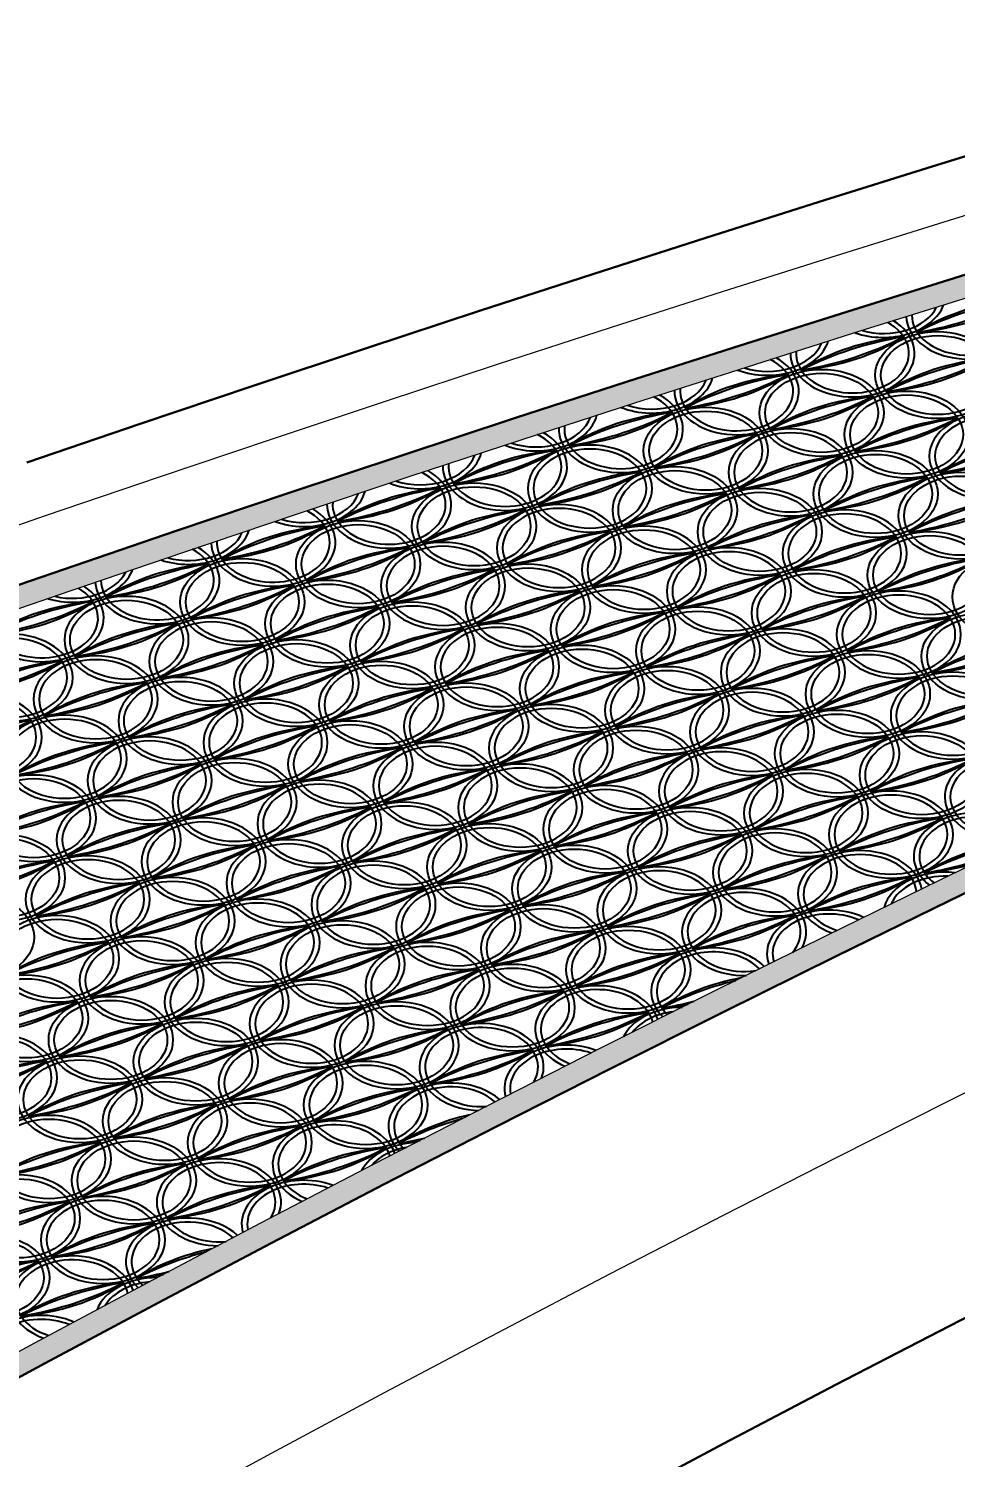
# Model space of a CAD drawing. Extents: x -2611510 to 954358, y -247163 to 181535.
# Drawn here: x 186135 to 194338, y 48191 to 60835 of the extents above; entities that cross this region are included whole.
import ezdxf

# ---------------------------------------------------------------- set-up
doc = ezdxf.new("R2010")
doc.units = 0
doc.linetypes.add('CENTER', pattern=[2, 1.25, -0.25, 0.25, -0.25])
doc.layers.get('Defpoints').update_dxf_attribs({"color": 8})
for name, color, linetype, lineweight in [('标注', 3, 'Continuous', 18), ('桥 中心线', 5, 'CENTER', 15), ('桥 构造粗实', 1, 'Continuous', 30)]:
    doc.layers.add(name, color=color, linetype=linetype, lineweight=lineweight)
doc.styles.add('仿宋字', font='仿宋_GB2312.TTF', dxfattribs={"width": 0.7})
doc.dimstyles.new('750', dxfattribs={"dimscale": 0, "dimtxt": 2.5, "dimasz": 1, "dimexe": 1, "dimexo": 1, "dimgap": 0, "dimtad": 0, "dimdec": 0, "dimlfac": 0.1, "dimrnd": 0.1, "dimzin": 12, "dimdsep": 46, "dimtxsty": '仿宋字', "dimblk": 'OBLIQUE', "dimcen": -1, "dimclrd": 256, "dimclre": 256, "dimclrt": 256, "dimadec": 4, "dimazin": 0, "dimtp": 2, "dimtm": 3, "dimtfac": 0.5, "dimtdec": 0, "dimtmove": 2, "dimatfit": 3, "dimldrblk": 'OBLIQUE', "dimfxl": 3, "dimfxlon": 1, "dimtvp": 0.7, "dimtolj": 1, "dimtzin": 12, "dimarcsym": 0})

# ---------------------------------------------------------------- blocks, each defined once
blk = doc.blocks.new('_Oblique')
at = {"color": 0, "linetype": 'ByBlock', "lineweight": -2}
blk.add_line((-0.5, -0.5), (0.5, 0.5), dxfattribs=at)
blk = doc.blocks.new('*D186')
at = {"layer": 'Defpoints', "color": 0, "transparency": 16777216}
for p in [(353282, 73637), (353282, 39578), (191282, 39159)]:
    blk.add_point(p, dxfattribs=at)
at = {"layer": '标注', "lineweight": -2, "transparency": 16777216}
for p, q in [((191282, 71637), (191282, 74637)), ((353282, 71637), (353282, 74637)), ((191282, 73637), (353282, 73637))]:
    blk.add_line(p, q, dxfattribs=at)
at = {"layer": '标注', "lineweight": -2, "transparency": 16777216, "xscale": 1000.0000020837, "yscale": 1000.0000020837, "zscale": 1000.0000020837, "rotation": 180}
blk.add_blockref('_Oblique', (191282, 73637), dxfattribs=at)
at = {"layer": '标注', "lineweight": -2, "transparency": 16777216, "xscale": 1000.0000020837, "yscale": 1000.0000020837, "zscale": 1000.0000020837}
blk.add_blockref('_Oblique', (353282, 73637), dxfattribs=at)
at = {"layer": '标注', "transparency": 16777216, "insert": (272282, 75302), "char_height": 2500, "attachment_point": 5, "style": '仿宋字'}
blk.add_mtext('\\A1;18×900', dxfattribs=at)
blk = doc.blocks.new('332323')
at = {"color": 8}
for centre, major_axis, start_param, end_param in [((23820, 18439), (-550, 0), 6.309402, 10.235715), ((23820, 18439), (-500, 0), 6.267436, 10.277831), ((24505, 17411), (1697, 0), 1.707987, 2.30627), ((24857, 16882), (2505, 0), 1.806196, 2.208061), ((23135, 19468), (1697, 0), -1.433605, -0.835323), ((22782, 19997), (2505, 0), -1.335396, -0.933532), ((23068, 18631), (550, 0), 4.241313, 6.02461), ((23068, 18631), (500, 0), 4.324421, 5.94101), ((22794, 18105), (-550, 0), 6.279848, 10.275148), ((22794, 18105), (-500, 0), 6.233677, 10.321525), ((22043, 18296), (-550, 0), 7.354528, 9.204528), ((23480, 17076), (-1697, 0), -1.433605, -0.835323), ((23832, 16547), (2505, 0), 1.806196, 2.208061), ((22109, 19133), (1697, 0), -1.433605, -0.835323), ((21757, 19662), (-2505, 0), 1.806196, 2.208061), ((22043, 18296), (-500, 0), 7.431515, 9.1269), ((21769, 17770), (-550, 0), 6.260937, 10.303878), ((21769, 17770), (-500, 0), 6.211775, 10.353298), ((24231, 16885), (1697, 0), 1.707987, 2.30627), ((24584, 16356), (-2505, 0), -1.335396, -0.933532), ((22861, 18942), (-1697, 0), 1.707987, 2.30627), ((22509, 19471), (-2505, 0), 1.806196, 2.208061), ((21017, 17962), (550, 0), 4.19757, 6.088124), ((21017, 17962), (500, 0), 4.271195, 6.013949), ((22454, 16742), (1697, 0), 1.707987, 2.30627), ((22807, 16213), (-2505, 0), -1.335396, -0.933532), ((21084, 18799), (-1697, 0), 1.707987, 2.30627), ((20732, 19327), (2505, 0), -1.335396, -0.933532), ((20744, 17435), (-550, 0), 6.25294, 10.321626), ((20744, 17435), (-500, 0), 6.202137, 10.372735), ((23206, 16550), (1697, 0), 1.707987, 2.30627), ((23558, 16021), (-2505, 0), -1.335396, -0.933532), ((21836, 18607), (1697, 0), -1.433605, -0.835323), ((21483, 19136), (-2505, 0), 1.806196, 2.208061), ((21429, 16407), (1697, 0), 1.707987, 2.30627), ((21781, 15878), (-2505, 0), -1.335396, -0.933532), ((20059, 18464), (1697, 0), -1.433605, -0.835323), ((19706, 18993), (-2505, 0), 1.806196, 2.208061), ((24024, 17195), (-550, 0), 3.141593, 9.424778), ((19992, 17627), (-550, 0), 7.336152, 9.242443), ((19992, 17627), (500, 0), 4.266929, 6.027995), ((23958, 16358), (-1697, 0), -1.433605, -0.835323), ((24310, 15830), (2505, 0), 1.806196, 2.208061), ((22587, 18416), (-1697, 0), 1.707987, 2.30627), ((22235, 18944), (-2505, 0), 1.806196, 2.208061), ((24024, 17195), (-500, 0), 3.141593, 9.424778), ((19718, 17101), (-550, 0), 6.255986, 10.328253), ((19718, 17101), (-500, 0), 6.204971, 10.379615), ((22181, 16215), (1697, 0), 1.707987, 2.30627), ((22533, 15686), (-2505, 0), -1.335396, -0.933532), ((20810, 18272), (-1697, 0), 1.707987, 2.30627), ((20458, 18801), (2505, 0), -1.335396, -0.933532), ((22247, 17052), (-550, 0), 3.141593, 9.424778), ((22247, 17052), (-500, 0), 3.141593, 9.424778), ((24710, 16167), (1697, 0), 1.707987, 2.30627), ((25062, 15638), (2505, 0), 1.806196, 2.208061), ((23339, 18224), (-1697, 0), 1.707987, 2.30627), ((22987, 18753), (-2505, 0), 1.806196, 2.208061), ((18967, 17292), (550, 0), 4.203619, 6.101412), ((18967, 17292), (500, 0), 4.276706, 6.027883), ((20404, 16072), (1697, 0), 1.707987, 2.30627), ((20756, 15543), (2505, 0), 1.806196, 2.208061), ((19033, 18129), (-1697, 0), 1.707987, 2.30627), ((18681, 18658), (2505, 0), -1.335396, -0.933532), ((20470, 16909), (-550, 0), 3.141593, 9.424778), ((20470, 16909), (-500, 0), 3.141593, 9.424778), ((22932, 16024), (1697, 0), 1.707987, 2.30627), ((23285, 15495), (-2505, 0), -1.335396, -0.933532), ((21562, 18081), (-1697, 0), 1.707987, 2.30627), ((21210, 18610), (2505, 0), -1.335396, -0.933532), ((18693, 16766), (-550, 0), 6.270031, 10.3238), ((18693, 16766), (-500, 0), 6.220234, 10.373973), ((21155, 15881), (1697, 0), 1.707987, 2.30627), ((21508, 15352), (-2505, 0), -1.335396, -0.933532), ((19785, 17938), (-1697, 0), 1.707987, 2.30627), ((19433, 18467), (2505, 0), -1.335396, -0.933532), ((23684, 15832), (1697, 0), 1.707987, 2.30627), ((24036, 15303), (-2505, 0), -1.335396, -0.933532), ((22314, 17889), (1697, 0), -1.433605, -0.835323), ((21962, 18418), (-2505, 0), 1.806196, 2.208061), ((17941, 16958), (550, 0), 4.224784, 6.089779), ((17941, 16958), (500, 0), 4.300616, 6.013533), ((19378, 15737), (1697, 0), 1.707987, 2.30627), ((19730, 15209), (-2505, 0), -1.335396, -0.933532), ((18008, 17795), (1697, 0), -1.433605, -0.835323), ((17656, 18323), (-2505, 0), 1.806196, 2.208061), ((21907, 15689), (-1697, 0), -1.433605, -0.835323), ((22259, 15160), (-2505, 0), -1.335396, -0.933532), ((20537, 17746), (1697, 0), -1.433605, -0.835323), ((20184, 18275), (-2505, 0), 1.806196, 2.208061), ((24436, 15641), (-1697, 0), -1.433605, -0.835323), ((24788, 15112), (-2505, 0), -1.335396, -0.933532), ((23066, 17698), (1697, 0), -1.433605, -0.835323), ((22713, 18227), (-2505, 0), 1.806196, 2.208061), ((17668, 16431), (550, 0), 3.153258, 7.166893), ((17668, 16431), (500, 0), 3.106036, 7.214511), ((20130, 15546), (-1697, 0), -1.433605, -0.835323), ((20482, 15017), (-2505, 0), -1.335396, -0.933532), ((18760, 17603), (-1697, 0), 1.707987, 2.30627), ((18407, 18132), (-2505, 0), 1.806196, 2.208061), ((20197, 16383), (-550, 0), 3.141593, 9.424778), ((20197, 16383), (-500, 0), 3.141593, 9.424778), ((22725, 16335), (-550, 0), 3.141593, 9.424778), ((18353, 15403), (1697, 0), 1.707987, 2.30627), ((18705, 14874), (-2505, 0), -1.335396, -0.933532), ((16982, 17460), (-1697, 0), 1.707987, 2.30627), ((16630, 17989), (-2505, 0), 1.806196, 2.208061), ((20948, 16191), (-550, 0), 3.141593, 9.424778), ((22659, 15498), (1697, 0), 1.707987, 2.30627), ((23011, 14969), (2505, 0), 1.806196, 2.208061), ((21288, 17555), (1697, 0), -1.433605, -0.835323), ((20936, 18083), (2505, 0), -1.335396, -0.933532), ((22725, 16335), (-500, 0), 3.141593, 9.424778), ((16916, 16623), (-550, 0), 7.40002, 9.207174), ((16916, 16623), (-500, 0), 7.480883, 9.125908), ((20882, 15354), (1697, 0), 1.707987, 2.30627), ((21234, 14826), (2505, 0), 1.806196, 2.208061), ((19511, 17411), (-1697, 0), 1.707987, 2.30627), ((19159, 17940), (2505, 0), -1.335396, -0.933532), ((20948, 16191), (-500, 0), 3.141593, 9.424778), ((23411, 15306), (1697, 0), 1.707987, 2.30627), ((23763, 14777), (-2505, 0), -1.335396, -0.933532), ((22040, 17363), (-1697, 0), 1.707987, 2.30627), ((21688, 17892), (2505, 0), -1.335396, -0.933532), ((16642, 16097), (-550, 0), 6.330079, 10.282679), ((16642, 16097), (-500, 0), 6.286653, 10.326509), ((19105, 15211), (1697, 0), 1.707987, 2.30627), ((19457, 14682), (-2505, 0), -1.335396, -0.933532), ((17734, 17268), (-1697, 0), 1.707987, 2.30627), ((17382, 17797), (2505, 0), -1.335396, -0.933532), ((19171, 16048), (-550, 0), 3.141593, 9.424778), ((19171, 16048), (-500, 0), 3.141593, 9.424778), ((21633, 15163), (1697, 0), 1.707987, 2.30627), ((21986, 14634), (-2505, 0), -1.335396, -0.933532), ((20263, 17220), (-1697, 0), 1.707987, 2.30627), ((19911, 17749), (2505, 0), -1.335396, -0.933532), ((21700, 16000), (-550, 0), 3.141593, 9.424778), ((21700, 16000), (-500, 0), 3.141593, 9.424778), ((15891, 16288), (-550, 0), 7.44695, 9.1696), ((17327, 15068), (1697, 0), 1.707987, 2.30627), ((17680, 14539), (-2505, 0), -1.335396, -0.933532), ((15957, 17125), (-1697, 0), 1.707987, 2.30627), ((15605, 17654), (2505, 0), -1.335396, -0.933532), ((19856, 15020), (1697, 0), 1.707987, 2.30627), ((20209, 14491), (-2505, 0), -1.335396, -0.933532), ((18486, 17077), (-1697, 0), 1.707987, 2.30627), ((18134, 17606), (2505, 0), -1.335396, -0.933532), ((24162, 15114), (1697, 0), 1.707987, 2.30627), ((24515, 14586), (-2505, 0), -1.335396, -0.933532), ((22792, 17172), (-1697, 0), 1.707987, 2.30627), ((22440, 17700), (-2505, 0), 1.806196, 2.208061), ((15891, 16288), (500, 0), 4.394112, 5.938842), ((22385, 14971), (-1697, 0), -1.433605, -0.835323), ((22737, 14442), (-2505, 0), -1.335396, -0.933532), ((21015, 17028), (1697, 0), -1.433605, -0.835323), ((20663, 17557), (-2505, 0), 1.806196, 2.208061), ((15617, 15762), (-550, 0), 6.375257, 10.24684), ((15617, 15762), (-500, 0), 6.336685, 10.285817), ((16369, 15570), (-550, 0), 3.141593, 9.424778), ((18079, 14876), (-1697, 0), -1.433605, -0.835323), ((18431, 14348), (-2505, 0), -1.335396, -0.933532), ((16709, 16934), (-1697, 0), 1.707987, 2.30627), ((16357, 17462), (-2505, 0), 1.806196, 2.208061), ((20608, 14828), (-1697, 0), -1.433605, -0.835323), ((20960, 14299), (-2505, 0), -1.335396, -0.933532), ((19238, 16885), (-1697, 0), 1.707987, 2.30627), ((18885, 17414), (-2505, 0), 1.806196, 2.208061), ((23137, 14780), (-1697, 0), -1.433605, -0.835323), ((23489, 14251), (-2505, 0), -1.335396, -0.933532), ((21767, 16837), (-1697, 0), 1.707987, 2.30627), ((21414, 17366), (2505, 0), -1.335396, -0.933532), ((23204, 15617), (-550, 0), 3.141593, 9.424778), ((23204, 15617), (-500, 0), 3.141593, 9.424778), ((16302, 14733), (1697, 0), 1.707987, 2.30627), ((16654, 14205), (-2505, 0), -1.335396, -0.933532), ((14932, 16790), (-1697, 0), 1.707987, 2.30627), ((14579, 17319), (-2505, 0), 1.806196, 2.208061), ((18831, 14685), (-1697, 0), -1.433605, -0.835323), ((19183, 14156), (2505, 0), 1.806196, 2.208061), ((17461, 16742), (-1697, 0), 1.707987, 2.30627), ((17108, 17271), (-2505, 0), 1.806196, 2.208061), ((21360, 14637), (1697, 0), 1.707987, 2.30627), ((21712, 14108), (2505, 0), 1.806196, 2.208061), ((19989, 16694), (-1697, 0), 1.707987, 2.30627), ((19637, 17223), (-2505, 0), 1.806196, 2.208061), ((21426, 15474), (-550, 0), 3.141593, 9.424778), ((17054, 14542), (1697, 0), 1.707987, 2.30627), ((17406, 14013), (-2505, 0), -1.335396, -0.933532), ((15683, 16599), (-1697, 0), 1.707987, 2.30627), ((15331, 17128), (-2505, 0), 1.806196, 2.208061), ((17120, 15379), (-550, 0), 3.141593, 9.424778), ((17120, 15379), (-500, 0), 3.141593, 9.424778), ((19649, 15330), (-550, 0), 3.141593, 9.424778), ((19649, 15330), (-500, 0), 3.141593, 9.424778), ((23889, 14588), (1697, 0), 1.707987, 2.30627), ((24241, 14059), (-2505, 0), -1.335396, -0.933532), ((22518, 16645), (-1697, 0), 1.707987, 2.30627), ((22166, 17174), (2505, 0), -1.335396, -0.933532), ((15343, 15236), (-550, 0), 3.141593, 9.424778), ((15343, 15236), (-500, 0), 3.141593, 9.424778), ((19583, 14493), (1697, 0), 1.707987, 2.30627), ((19935, 13965), (-2505, 0), -1.335396, -0.933532), ((18212, 16551), (-1697, 0), 1.707987, 2.30627), ((17860, 17079), (2505, 0), -1.335396, -0.933532), ((22112, 14445), (1697, 0), 1.707987, 2.30627), ((22464, 13916), (-2505, 0), -1.335396, -0.933532), ((20741, 16502), (-1697, 0), 1.707987, 2.30627), ((20389, 17031), (2505, 0), -1.335396, -0.933532), ((22178, 15282), (-550, 0), 3.141593, 9.424778), ((22178, 15282), (-500, 0), 3.141593, 9.424778), ((24640, 14397), (1697, 0), 1.707987, 2.30627), ((24993, 13868), (-2505, 0), -1.335396, -0.933532), ((23270, 16454), (1697, 0), -1.433605, -0.835323), ((22918, 16983), (-2505, 0), 1.806196, 2.208061), ((16095, 15044), (-550, 0), 3.141593, 9.424778), ((17806, 14350), (1697, 0), 1.707987, 2.30627), ((18158, 13821), (-2505, 0), -1.335396, -0.933532), ((16435, 16407), (-1697, 0), 1.707987, 2.30627), ((16083, 16936), (2505, 0), -1.335396, -0.933532), ((20334, 14302), (1697, 0), 1.707987, 2.30627), ((20687, 13773), (-2505, 0), -1.335396, -0.933532), ((18964, 16359), (-1697, 0), 1.707987, 2.30627), ((18612, 16888), (-2505, 0), 1.806196, 2.208061), ((22863, 14254), (1697, 0), 1.707987, 2.30627), ((23216, 13725), (-2505, 0), -1.335396, -0.933532), ((21493, 16311), (1697, 0), -1.433605, -0.835323), ((21141, 16839), (-2505, 0), 1.806196, 2.208061), ((16028, 14207), (1697, 0), 1.707987, 2.30627), ((16381, 13678), (-2505, 0), -1.335396, -0.933532), ((14658, 16264), (1697, 0), -1.433605, -0.835323), ((14306, 16793), (2505, 0), -1.335396, -0.933532), ((16095, 15044), (-500, 0), 3.141593, 9.424778), ((18557, 14159), (1697, 0), 1.707987, 2.30627), ((18910, 13630), (-2505, 0), -1.335396, -0.933532), ((17187, 16216), (-1697, 0), 1.707987, 2.30627), ((16835, 16745), (2505, 0), -1.335396, -0.933532), ((21153, 14947), (-550, 0), 3.141593, 9.424778), ((16780, 14016), (-1697, 0), -1.433605, -0.835323), ((17132, 13487), (-2505, 0), -1.335396, -0.933532), ((15410, 16073), (1697, 0), -1.433605, -0.835323), ((15058, 16602), (2505, 0), -1.335396, -0.933532), ((16847, 14853), (-550, 0), 3.141593, 9.424778), ((21086, 14110), (-1697, 0), -1.433605, -0.835323), ((21438, 13582), (-2505, 0), -1.335396, -0.933532), ((19716, 16168), (1697, 0), -1.433605, -0.835323), ((19364, 16696), (-2505, 0), 1.806196, 2.208061), ((21153, 14947), (-500, 0), 3.141593, 9.424778), ((23615, 14062), (1697, 0), 1.707987, 2.30627), ((23967, 13533), (2505, 0), 1.806196, 2.208061), ((22245, 16119), (-1697, 0), 1.707987, 2.30627), ((21892, 16648), (2505, 0), -1.335396, -0.933532), ((23682, 14899), (-550, 0), 3.141593, 9.424778), ((23682, 14899), (-500, 0), 3.141593, 9.424778), ((15070, 14709), (-550, 0), 3.141593, 9.424778), ((15070, 14709), (-500, 0), 3.141593, 9.424778), ((19309, 13967), (-1697, 0), -1.433605, -0.835323), ((19661, 13438), (2505, 0), 1.806196, 2.208061), ((17939, 16024), (-1697, 0), 1.707987, 2.30627), ((17586, 16553), (-2505, 0), 1.806196, 2.208061), ((21838, 13919), (1697, 0), 1.707987, 2.30627), ((22190, 13390), (2505, 0), 1.806196, 2.208061), ((20468, 15976), (-1697, 0), 1.707987, 2.30627), ((20115, 16505), (2505, 0), -1.335396, -0.933532), ((21905, 14756), (-550, 0), 3.141593, 9.424778), ((21905, 14756), (-500, 0), 3.141593, 9.424778), ((24367, 13870), (1697, 0), 1.707987, 2.30627), ((24719, 13342), (-2505, 0), -1.335396, -0.933532), ((22996, 15928), (-1697, 0), 1.707987, 2.30627), ((22644, 16456), (2505, 0), -1.335396, -0.933532), ((17532, 13824), (1697, 0), 1.707987, 2.30627), ((17884, 13295), (-2505, 0), -1.335396, -0.933532), ((16162, 15881), (-1697, 0), 1.707987, 2.30627), ((15809, 16410), (-2505, 0), 1.806196, 2.208061), ((17599, 14661), (-550, 0), 3.141593, 9.424778), ((17599, 14661), (-500, 0), 3.141593, 9.424778), ((20061, 13776), (-1697, 0), -1.433605, -0.835323), ((20413, 13247), (2505, 0), 1.806196, 2.208061), ((18690, 15833), (-1697, 0), 1.707987, 2.30627), ((18338, 16362), (2505, 0), -1.335396, -0.933532), ((20127, 14613), (-550, 0), 3.141593, 9.424778), ((20127, 14613), (-500, 0), 3.141593, 9.424778), ((15755, 13681), (1697, 0), 1.707987, 2.30627), ((16107, 13152), (2505, 0), 1.806196, 2.208061), ((14384, 15738), (-1697, 0), 1.707987, 2.30627), ((14032, 16267), (-2505, 0), 1.806196, 2.208061), ((15821, 14518), (-550, 0), 3.141593, 9.424778), ((15821, 14518), (-500, 0), 3.141593, 9.424778), ((18284, 13633), (1697, 0), 1.707987, 2.30627), ((18636, 13104), (-2505, 0), -1.335396, -0.933532), ((16913, 15690), (-1697, 0), 1.707987, 2.30627), ((16561, 16218), (2505, 0), -1.335396, -0.933532), ((22590, 13727), (1697, 0), 1.707987, 2.30627), ((22942, 13198), (-2505, 0), -1.335396, -0.933532), ((21219, 15784), (-1697, 0), 1.707987, 2.30627), ((20867, 16313), (2505, 0), -1.335396, -0.933532), ((16573, 14326), (-550, 0), 3.141593, 9.424778), ((16573, 14326), (-500, 0), 3.141593, 9.424778), ((20813, 13584), (1697, 0), 1.707987, 2.30627), ((21165, 13055), (-2505, 0), -1.335396, -0.933532), ((19442, 15641), (1697, 0), -1.433605, -0.835323), ((19090, 16170), (-2505, 0), 1.806196, 2.208061), ((23341, 13536), (-1697, 0), -1.433605, -0.835323), ((23694, 13007), (-2505, 0), -1.335396, -0.933532), ((21971, 15593), (1697, 0), -1.433605, -0.835323), ((21619, 16122), (-2505, 0), 1.806196, 2.208061), ((16507, 13489), (1697, 0), 1.707987, 2.30627), ((16859, 12961), (-2505, 0), -1.335396, -0.933532), ((15136, 15546), (1697, 0), -1.433605, -0.835323), ((14784, 16075), (2505, 0), -1.335396, -0.933532), ((19035, 13441), (-1697, 0), -1.433605, -0.835323), ((19388, 12912), (-2505, 0), -1.335396, -0.933532), ((17665, 15498), (-1697, 0), 1.707987, 2.30627), ((17313, 16027), (2505, 0), -1.335396, -0.933532), ((19102, 14278), (-550, 0), 3.141593, 9.424778), ((19102, 14278), (-500, 0), 3.141593, 9.424778), ((21564, 13393), (-1697, 0), -1.433605, -0.835323), ((21917, 12864), (-2505, 0), -1.335396, -0.933532), ((20194, 15450), (-1697, 0), 1.707987, 2.30627), ((19842, 15979), (-2505, 0), 1.806196, 2.208061), ((21631, 14230), (-550, 0), 3.141593, 9.424778), ((21631, 14230), (-500, 0), 3.141593, 9.424778), ((24160, 14181), (-550, 0), 8.72442, 14.47355), ((17258, 13298), (1697, 0), 1.707987, 2.30627), ((17611, 12769), (-2505, 0), -1.335396, -0.933532), ((15888, 15355), (-1697, 0), 1.707987, 2.30627), ((15536, 15884), (-2505, 0), 1.806196, 2.208061), ((17325, 14135), (-550, 0), 3.141593, 9.424778), ((19787, 13249), (1697, 0), 1.707987, 2.30627), ((20139, 12721), (-2505, 0), -1.335396, -0.933532), ((18417, 15307), (-1697, 0), 1.707987, 2.30627), ((18065, 15835), (-2505, 0), 1.806196, 2.208061), ((19854, 14086), (-550, 0), 3.141593, 9.424778), ((19854, 14086), (-500, 0), 3.141593, 9.424778), ((22383, 14038), (-550, 0), 3.141593, 9.424778), ((24093, 13344), (1697, 0), 1.707987, 2.30627), ((24445, 12815), (2505, 0), 1.806196, 2.208061), ((22723, 15401), (1697, 0), -1.433605, -0.835323), ((22371, 15930), (2505, 0), -1.335396, -0.933532), ((24160, 14181), (-500, 0), 3.141593, 9.424778), ((18077, 13943), (-550, 0), 3.141593, 9.424778), ((18077, 13943), (-500, 0), 3.141593, 9.424778), ((22316, 13201), (1697, 0), 1.707987, 2.30627), ((22668, 12672), (2505, 0), 1.806196, 2.208061), ((20946, 15258), (-1697, 0), 1.707987, 2.30627), ((20593, 15787), (2505, 0), -1.335396, -0.933532), ((22383, 14038), (-500, 0), 3.141593, 9.424778), ((16300, 13800), (-550, 0), 3.141593, 9.424778), ((18010, 13106), (1697, 0), 1.707987, 2.30627), ((18362, 12577), (-2505, 0), -1.335396, -0.933532), ((16640, 15163), (-1697, 0), 1.707987, 2.30627), ((16287, 15692), (2505, 0), -1.335396, -0.933532), ((20539, 13058), (1697, 0), 1.707987, 2.30627), ((20891, 12529), (-2505, 0), -1.335396, -0.933532), ((19169, 15115), (-1697, 0), 1.707987, 2.30627), ((18816, 15644), (2505, 0), -1.335396, -0.933532), ((20606, 13895), (-550, 0), 3.141593, 9.424778), ((20606, 13895), (-500, 0), 3.141593, 9.424778), ((23068, 13010), (1697, 0), 1.707987, 2.30627), ((23420, 12481), (-2505, 0), -1.335396, -0.933532), ((21697, 15067), (-1697, 0), 1.707987, 2.30627), ((21345, 15595), (2505, 0), -1.335396, -0.933532), ((23134, 13847), (-550, 0), 3.141593, 9.424778), ((23134, 13847), (-500, 0), 3.141593, 9.424778), ((16233, 12963), (1697, 0), 1.707987, 2.30627), ((16585, 12434), (-2505, 0), -1.335396, -0.933532), ((14863, 15020), (-1697, 0), 1.707987, 2.30627), ((14510, 15549), (-2505, 0), 1.806196, 2.208061), ((16300, 13800), (-500, 0), 3.141593, 9.424778), ((18762, 12915), (1697, 0), 1.707987, 2.30627), ((19114, 12386), (-2505, 0), -1.335396, -0.933532), ((17391, 14972), (-1697, 0), 1.707987, 2.30627), ((17039, 15501), (2505, 0), -1.335396, -0.933532), ((21291, 12866), (1697, 0), 1.707987, 2.30627), ((21643, 12338), (-2505, 0), -1.335396, -0.933532), ((19920, 14924), (-1697, 0), 1.707987, 2.30627), ((19568, 15452), (2505, 0), -1.335396, -0.933532), ((23886, 13655), (550, 0), 0.481736, 3.868774), ((16985, 12772), (-1697, 0), -1.433605, -0.835323), ((17337, 12243), (-2505, 0), -1.335396, -0.933532), ((15614, 14829), (1697, 0), -1.433605, -0.835323), ((15262, 15358), (2505, 0), -1.335396, -0.933532), ((17051, 13609), (-550, 0), 3.141593, 9.424778), ((17051, 13609), (-500, 0), 3.141593, 9.424778), ((23820, 12818), (-1697, 0), -1.433605, -0.835323), ((24172, 12289), (-2505, 0), -1.335396, -0.933532), ((22449, 14875), (1697, 0), -1.433605, -0.835323), ((22097, 15404), (-2505, 0), 1.806196, 2.208061), ((23886, 13655), (500, 0), 0.469452, 3.880559), ((17803, 13417), (-550, 0), 3.141593, 9.424778), ((19514, 12723), (-1697, 0), -1.433605, -0.835323), ((19866, 12194), (-2505, 0), -1.335396, -0.933532), ((18143, 14780), (1697, 0), -1.433605, -0.835323), ((17791, 15309), (-2505, 0), 1.806196, 2.208061), ((22042, 12675), (-1697, 0), -1.433605, -0.835323), ((22395, 12146), (-2505, 0), -1.335396, -0.933532), ((20672, 14732), (-1697, 0), 1.707987, 2.30627), ((20320, 15261), (-2505, 0), 1.806196, 2.208061), ((22109, 13512), (-550, 0), 3.141593, 9.424778), ((22109, 13512), (-500, 0), 3.141593, 9.424778), ((24571, 12626), (-1697, 0), -1.411681, -0.835323), ((24924, 12098), (-2505, 0), -1.316806, -0.933532), ((16026, 13274), (-550, 0), 3.141593, 9.424778), ((17736, 12580), (-1697, 0), -1.433605, -0.835323), ((18089, 12051), (-2505, 0), -1.335396, -0.933532), ((16366, 14637), (-1697, 0), 1.707987, 2.30627), ((16014, 15166), (-2505, 0), 1.806196, 2.208061), ((20265, 12532), (-1697, 0), -1.433605, -0.835323), ((20618, 12003), (2505, 0), 1.806196, 2.208061), ((18895, 14589), (-1697, 0), 1.707987, 2.30627), ((18543, 15118), (-2505, 0), 1.806196, 2.208061), ((22794, 12483), (1697, 0), 1.707987, 2.30627), ((23147, 11955), (2505, 0), 1.806196, 2.208061), ((21424, 14540), (-1697, 0), 1.707987, 2.30627), ((21072, 15069), (-2505, 0), 1.806196, 2.208061), ((22861, 13320), (-550, 0), 3.259631, 7.385075), ((22861, 13320), (-500, 0), 3.205224, 7.439481), ((22849, 15212), (2505, 0), -1.335396, -1.08609), ((15959, 12437), (-1697, 0), -1.433605, -0.835323), ((16312, 11908), (2505, 0), 1.806196, 2.208061), ((14589, 14494), (1697, 0), -1.433605, -0.835323), ((14237, 15023), (-2505, 0), 1.806196, 2.208061), ((16026, 13274), (-500, 0), 3.141593, 9.424778), ((18488, 12389), (1697, 0), 1.707987, 2.30627), ((18841, 11860), (-2505, 0), -1.335396, -0.933532), ((17118, 14446), (-1697, 0), 1.707987, 2.30627), ((16766, 14974), (-2505, 0), 1.806196, 2.208061), ((18555, 13226), (-550, 0), 3.141593, 9.424778), ((18555, 13226), (-500, 0), 3.141593, 9.424778), ((21084, 13177), (-550, 0), 3.141593, 9.424778), ((23613, 13129), (-550, 0), 4.550378, 6.091625), ((23201, 14684), (-1697, 0), 1.707987, 1.983088), ((16711, 12245), (1697, 0), 1.707987, 2.30627), ((17063, 11717), (-2505, 0), -1.335396, -0.933532), ((15341, 14302), (-1697, 0), 1.707987, 2.30627), ((14988, 14831), (2505, 0), -1.335396, -0.933532), ((16778, 13082), (-550, 0), 3.141593, 9.424778), ((16778, 13082), (-500, 0), 3.141593, 9.424778), ((21017, 12340), (1697, 0), 1.707987, 2.30627), ((21369, 11811), (-2505, 0), -1.335396, -0.933532), ((19647, 14397), (-1697, 0), 1.707987, 2.30627), ((19294, 14926), (2505, 0), -1.335396, -0.933532), ((21084, 13177), (-500, 0), 3.141593, 9.424778), ((23546, 12292), (1697, 0), 1.707987, 2.30627), ((23898, 11763), (-2505, 0), -1.335396, -0.933532), ((22176, 14349), (-1697, 0), 1.707987, 2.30627), ((21823, 14878), (2505, 0), -1.335396, -0.933532), ((23613, 13129), (500, 0), 1.519339, 2.840325), ((19240, 12197), (1697, 0), 1.707987, 2.30627), ((19592, 11668), (-2505, 0), -1.335396, -0.933532), ((17870, 14254), (-1697, 0), 1.707987, 2.30627), ((17517, 14783), (2505, 0), -1.335396, -0.933532), ((21769, 12149), (1697, 0), 1.707987, 2.30627), ((22121, 11620), (-2505, 0), -1.335396, -0.933532), ((20398, 14206), (1697, 0), -1.433605, -0.835323), ((20046, 14735), (-2505, 0), 1.806196, 2.208061), ((21835, 12986), (550, 0), 5.913047, 11.026921), ((21835, 12986), (500, 0), 5.737961, 11.202008), ((17463, 12054), (1697, 0), 1.707987, 2.30627), ((17815, 11525), (-2505, 0), -1.335396, -0.933532), ((16092, 14111), (1697, 0), -1.433605, -0.835323), ((15740, 14640), (2505, 0), -1.335396, -0.933532), ((17529, 12891), (-550, 0), 3.141593, 9.424778), ((17529, 12891), (-500, 0), 3.141593, 9.424778), ((19992, 12005), (-1697, 0), -1.433605, -0.835323), ((20344, 11477), (-2505, 0), -1.335396, -0.933532), ((18621, 14063), (-1697, 0), 1.707987, 2.30627), ((18269, 14591), (2505, 0), -1.335396, -0.933532), ((22587, 12794), (-550, 0), 4.123087, 6.528923), ((22587, 12794), (-500, 0), 4.162361, 6.4898), ((18215, 11862), (-1697, 0), -1.433605, -0.835323), ((18567, 11333), (-2505, 0), -1.335396, -0.933532), ((16844, 13919), (1697, 0), -1.433605, -0.835323), ((16492, 14448), (-2505, 0), 1.806196, 2.208061), ((18281, 12699), (-550, 0), 3.141593, 9.424778), ((22521, 11957), (-1697, 0), -1.433605, -0.835323), ((22873, 11428), (-2505, 0), -1.335396, -0.933532), ((21150, 14014), (-1697, 0), 1.707987, 2.30627), ((20798, 14543), (-2505, 0), 1.806196, 2.208061), ((16504, 12556), (-550, 0), 3.141593, 9.424778), ((16504, 12556), (-500, 0), 3.141593, 9.424778), ((20744, 11814), (1697, 0), 1.707987, 2.30627), ((21096, 11285), (-2505, 0), -1.335396, -0.933532), ((19373, 13871), (-1697, 0), 1.707987, 2.30627), ((19021, 14400), (-2505, 0), 1.806196, 2.208061), ((16438, 11719), (-1697, 0), -1.433605, -0.835323), ((16790, 11190), (2505, 0), 1.806196, 2.208061), ((15067, 13776), (-1697, 0), 1.707987, 2.30627), ((14715, 14305), (-2505, 0), 1.806196, 2.208061), ((18966, 11671), (1697, 0), 1.707987, 2.30627), ((19319, 11142), (-2505, 0), -1.335396, -0.933532), ((17596, 13728), (-1697, 0), 1.707987, 2.30627), ((17244, 14257), (2505, 0), -1.335396, -0.933532), ((19033, 12508), (-550, 0), 3.141593, 9.424778), ((19033, 12508), (-500, 0), 3.141593, 9.424778), ((21495, 11622), (1697, 0), 1.707987, 2.30627), ((21848, 11094), (-2505, 0), -1.335396, -0.933532), ((20125, 13680), (-1697, 0), 1.707987, 2.30627), ((19773, 14208), (2505, 0), -1.335396, -0.933532), ((21562, 12459), (-550, 0), 3.751854, 6.910862), ((21562, 12459), (-500, 0), 3.75128, 6.91143), ((17189, 11528), (1697, 0), 1.707987, 2.30627), ((17542, 10999), (2505, 0), 1.806196, 2.208061), ((15819, 13585), (-1697, 0), 1.707987, 2.30627), ((15467, 14114), (-2505, 0), 1.806196, 2.208061), ((17256, 12365), (-550, 0), 3.141593, 9.424778), ((17256, 12365), (-500, 0), 3.141593, 9.424778), ((19718, 11479), (1697, 0), 1.707987, 2.30627), ((20070, 10950), (-2505, 0), -1.335396, -0.933532), ((18348, 13536), (-1697, 0), 1.707987, 2.30627), ((17995, 14065), (-2505, 0), 1.806196, 2.208061), ((18008, 12173), (-550, 0), 3.141593, 9.424778), ((18008, 12173), (-500, 0), 3.141593, 9.424778), ((22247, 11431), (1697, 0), 1.833818, 2.30627), ((22599, 10902), (-2505, 0), -1.228236, -0.933532), ((17941, 11336), (1697, 0), 1.707987, 2.30627), ((18293, 10807), (-2505, 0), -1.335396, -0.933532), ((16571, 13393), (1697, 0), -1.433605, -0.835323), ((16218, 13922), (2505, 0), -1.335396, -0.933532), ((20470, 11288), (-1697, 0), -1.433605, -0.835323), ((20822, 10759), (-2505, 0), -1.335396, -0.933532), ((19100, 13345), (-1697, 0), 1.707987, 2.30627), ((18747, 13874), (-2505, 0), 1.806196, 2.208061), ((20536, 12125), (-550, 0), 3.36794, 7.305288), ((20536, 12125), (-500, 0), 3.32579, 7.347261), ((16164, 11193), (1697, 0), 1.707987, 2.30627), ((16516, 10664), (-2505, 0), -1.335396, -0.933532), ((14794, 13250), (1697, 0), -1.433605, -0.835323), ((14441, 13779), (-2505, 0), 1.806196, 2.208061), ((18693, 11145), (1697, 0), 1.707987, 2.30627), ((19045, 10616), (-2505, 0), -1.335396, -0.933532), ((17322, 13202), (-1697, 0), 1.707987, 2.30627), ((16970, 13730), (-2505, 0), 1.806196, 2.208061), ((18759, 11982), (-550, 0), 3.141593, 9.424778), ((21222, 11096), (1697, 0), 1.707987, 2.30627), ((21574, 10567), (-2505, 0), -1.335396, -0.933532), ((19851, 13153), (-1697, 0), 1.707987, 2.30627), ((19499, 13682), (2505, 0), -1.335396, -0.933532), ((21288, 11933), (-550, 0), 4.71683, 5.951928), ((21288, 11933), (-500, 0), 4.876134, 5.792624), ((20524, 14017), (-2505, 0), 1.806196, 1.92474), ((20877, 13488), (1697, 0), -1.433605, -1.293996), ((16916, 11001), (-1697, 0), -1.433605, -0.835323), ((17268, 10473), (2505, 0), 1.806196, 2.208061), ((15545, 13059), (1697, 0), -1.433605, -0.835323), ((15193, 13587), (-2505, 0), 1.806196, 2.208061), ((19511, 11790), (-550, 0), 9.16479, 14.083811), ((19511, 11790), (-500, 0), 9.030359, 14.216833), ((15205, 11695), (-550, 0), 3.141593, 9.424778), ((15205, 11695), (-500, 0), 3.141593, 9.424778), ((17734, 11647), (-550, 0), 3.141593, 9.424778), ((19445, 10953), (1697, 0), 1.707987, 2.30627), ((19797, 10424), (-2505, 0), -1.335396, -0.933532), ((18074, 13010), (-1697, 0), 1.707987, 2.30627), ((17722, 13539), (2505, 0), -1.335396, -0.933532), ((17667, 10810), (1697, 0), 1.707987, 2.30627), ((18020, 10281), (-2505, 0), -1.335396, -0.933532), ((16297, 12867), (-1697, 0), 1.707987, 2.30627), ((15945, 13396), (-2505, 0), 1.806196, 2.208061), ((17734, 11647), (-500, 0), 3.141593, 9.424778), ((20196, 10761), (1697, 0), 1.707987, 2.30627), ((20549, 10233), (-2505, 0), -1.335396, -0.933532), ((18826, 12819), (-1697, 0), 1.707987, 2.30627), ((18474, 13347), (2505, 0), -1.335396, -0.933532), ((20263, 11599), (550, 0), 1.072193, 3.325251), ((20263, 11599), (500, 0), 1.120365, 3.27708), ((15890, 10667), (1697, 0), 1.707987, 2.30627), ((16243, 10138), (-2505, 0), -1.335396, -0.933532), ((14520, 12724), (-1697, 0), 1.707987, 2.30627), ((14168, 13253), (2505, 0), -1.335396, -0.933532), ((18419, 10618), (-1697, 0), -1.433605, -0.835323), ((18771, 10089), (-2505, 0), -1.335396, -0.933532), ((17049, 12675), (1697, 0), -1.433605, -0.835323), ((16697, 13204), (2505, 0), -1.335396, -0.933532), ((18486, 11455), (-550, 0), 3.141593, 9.424778), ((18486, 11455), (-500, 0), 3.141593, 9.424778), ((16642, 10475), (1697, 0), 1.707987, 2.30627), ((16994, 9946), (-2505, 0), -1.335396, -0.933532), ((15272, 12532), (-1697, 0), 1.707987, 2.30627), ((14919, 13061), (-2505, 0), 1.806196, 2.208061), ((19237, 11264), (-550, 0), 3.807616, 6.8833), ((19237, 11264), (500, 0), 0.669835, 3.738336), ((19171, 10427), (-1697, 0), -1.433605, -0.835323), ((19523, 9898), (-2505, 0), -1.335396, -0.933532), ((17801, 12484), (-1697, 0), 1.707987, 2.30627), ((17448, 13013), (-2505, 0), 1.806196, 2.208061), ((17394, 10284), (-1697, 0), -1.433605, -0.835323), ((17746, 9755), (2505, 0), 1.806196, 2.208061), ((16023, 12341), (-1697, 0), 1.707987, 2.30627), ((15671, 12870), (-2505, 0), 1.806196, 2.208061), ((17460, 11121), (-550, 0), 3.141593, 9.424778), ((17460, 11121), (-500, 0), 3.141593, 9.424778), ((15683, 10977), (-550, 0), 3.141593, 9.424778), ((15683, 10977), (-500, 0), 3.141593, 9.424778), ((18146, 10092), (1697, 0), 1.707987, 2.30627), ((18498, 9563), (-2505, 0), -1.335396, -0.933532), ((16775, 12149), (-1697, 0), 1.707987, 2.30627), ((16423, 12678), (2505, 0), -1.335396, -0.933532), ((18212, 10929), (-550, 0), 3.396507, 7.3049), ((18212, 10929), (-500, 0), 3.356362, 7.345423), ((19923, 10235), (1697, 0), 1.88051, 2.30627), ((20275, 9706), (-2505, 0), -1.189718, -0.933532), ((18200, 12821), (-2505, 0), 1.806196, 1.898255), ((18552, 12292), (-1697, 0), 1.707987, 1.817742), ((16368, 9949), (1697, 0), 1.707987, 2.30627), ((16721, 9420), (-2505, 0), -1.335396, -0.933532), ((14998, 12006), (-1697, 0), 1.707987, 2.30627), ((14646, 12535), (2505, 0), -1.335396, -0.933532), ((17187, 10594), (550, 0), 6.01497, 10.980401), ((18897, 9901), (1697, 0), 1.707987, 2.30627), ((19250, 9372), (-2505, 0), -1.335396, -0.933532), ((17527, 11958), (1697, 0), -1.433605, -0.835323), ((17175, 12486), (2505, 0), -1.335396, -0.933532), ((18964, 10738), (-550, 0), 4.773473, 5.921542), ((18964, 10738), (-500, 0), 4.955043, 5.738139), ((17120, 9757), (1697, 0), 1.707987, 2.30627), ((17472, 9229), (-2505, 0), -1.335396, -0.933532), ((15750, 11815), (1697, 0), -1.433605, -0.835323), ((15398, 12343), (-2505, 0), 1.806196, 2.208061), ((17187, 10594), (500, 0), 5.873666, 11.122547), ((15410, 10451), (-550, 0), 3.141593, 9.424778), ((17938, 10403), (-550, 0), 4.222211, 6.484133), ((17938, 10403), (-500, 0), 4.269964, 6.435935), ((16161, 10260), (-550, 0), 3.141593, 9.424778), ((17872, 9566), (-1697, 0), -1.433605, -0.835323), ((18224, 9037), (2505, 0), 1.806196, 2.208061), ((16502, 11623), (-1697, 0), 1.707987, 2.30627), ((16149, 12152), (-2505, 0), 1.806196, 2.208061), ((16095, 9423), (1697, 0), 1.707987, 2.30627), ((16447, 8894), (2505, 0), 1.806196, 2.208061), ((14724, 11480), (-1697, 0), 1.707987, 2.30627), ((14372, 12009), (2505, 0), -1.335396, -0.933532), ((16161, 10260), (-500, 0), 3.141593, 9.424778), ((16913, 10068), (550, 0), 0.648426, 3.785098), ((16847, 9231), (1697, 0), 1.707987, 2.30627), ((17199, 8702), (-2505, 0), -1.335396, -0.933532), ((15476, 11288), (-1697, 0), 1.707987, 2.30627), ((15124, 11817), (2505, 0), -1.335396, -0.933532), ((16913, 10068), (500, 0), 0.648726, 3.784332), ((15888, 9733), (550, 0), 0.205711, 4.238206), ((17598, 9040), (1697, 0), 1.855802, 2.30627), ((17951, 8511), (-2505, 0), -1.212019, -0.933532), ((15821, 8896), (-1697, 0), -1.433605, -0.835323), ((16173, 8368), (-2505, 0), -1.335396, -0.933532), ((14451, 10954), (1697, 0), -1.433605, -0.835323), ((14099, 11482), (-2505, 0), 1.806196, 2.208061), ((15888, 9733), (500, 0), 0.157389, 4.286527), ((16573, 8705), (1697, 0), 1.707987, 2.30627), ((16925, 8176), (2505, 0), 1.806196, 2.208061), ((15203, 10762), (-1697, 0), 1.707987, 2.30627), ((14850, 11291), (2505, 0), -1.335396, -0.933532), ((16639, 9542), (-550, 0), 4.707049, 6.018183), ((16639, 9542), (-500, 0), 4.85283, 5.873849), ((15876, 11626), (-2505, 0), 1.806196, 1.924955), ((16228, 11097), (1697, 0), -1.433605, -1.291262), ((15614, 9207), (-550, 0), 4.155402, 6.5782), ((15614, 9207), (-500, 0), 4.193631, 6.540067)]:
    blk.add_ellipse(centre, major_axis=major_axis, ratio=0.7, start_param=start_param, end_param=end_param, dxfattribs=at)
for centre, major_axis in [((23546, 17913), (550, 0)), ((23546, 17913), (500, 0)), ((22521, 17579), (550, 0)), ((22521, 17579), (500, 0)), ((23273, 17387), (550, 0)), ((23273, 17387), (500, 0)), ((21495, 17244), (550, 0)), ((21495, 17244), (500, 0)), ((22999, 16861), (550, 0)), ((22999, 16861), (500, 0)), ((21222, 16718), (550, 0)), ((21222, 16718), (500, 0)), ((19445, 16574), (550, 0)), ((19445, 16574), (500, 0)), ((23751, 16669), (550, 0)), ((23751, 16669), (500, 0)), ((21974, 16526), (550, 0)), ((21974, 16526), (500, 0)), ((18419, 16240), (550, 0)), ((18419, 16240), (500, 0)), ((23477, 16143), (550, 0)), ((23477, 16143), (500, 0)), ((24229, 15951), (550, 0)), ((17394, 15905), (550, 0)), ((17394, 15905), (500, 0)), ((19923, 15857), (550, 0)), ((19923, 15857), (500, 0)), ((22452, 15808), (550, 0)), ((22452, 15808), (500, 0)), ((18146, 15714), (550, 0)), ((18146, 15714), (500, 0)), ((16369, 15570), (500, 0)), ((20675, 15665), (550, 0)), ((20675, 15665), (500, 0)), ((18898, 15522), (550, 0)), ((18898, 15522), (500, 0)), ((21426, 15474), (500, 0)), ((23955, 15425), (550, 0)), ((23955, 15425), (500, 0)), ((17872, 15187), (550, 0)), ((17872, 15187), (500, 0)), ((20401, 15139), (550, 0)), ((20401, 15139), (500, 0)), ((22930, 15091), (550, 0)), ((22930, 15091), (500, 0)), ((18624, 14996), (550, 0)), ((18624, 14996), (500, 0)), ((16847, 14853), (500, 0)), ((19376, 14804), (550, 0)), ((19376, 14804), (500, 0)), ((22656, 14564), (550, 0)), ((22656, 14564), (500, 0)), ((18350, 14470), (550, 0)), ((18350, 14470), (500, 0)), ((20879, 14421), (550, 0)), ((20879, 14421), (500, 0)), ((23408, 14373), (550, 0)), ((23408, 14373), (500, 0)), ((17325, 14135), (500, 0)), ((15548, 13992), (550, 0)), ((15548, 13992), (500, 0)), ((18828, 13752), (550, 0)), ((18828, 13752), (500, 0)), ((21357, 13703), (550, 0)), ((21357, 13703), (500, 0)), ((19580, 13560), (550, 0)), ((19580, 13560), (500, 0)), ((15274, 13465), (550, 0)), ((15274, 13465), (500, 0)), ((17803, 13417), (500, 0)), ((20332, 13369), (550, 0)), ((20332, 13369), (500, 0)), ((19307, 13034), (550, 0)), ((19307, 13034), (500, 0)), ((15001, 12939), (550, 0)), ((20058, 12842), (550, 0)), ((20058, 12842), (500, 0)), ((15752, 12748), (550, 0)), ((15752, 12748), (500, 0)), ((18281, 12699), (500, 0)), ((20810, 12651), (550, 0)), ((20810, 12651), (500, 0)), ((19785, 12316), (550, 0)), ((19785, 12316), (500, 0)), ((15479, 12221), (550, 0)), ((15479, 12221), (500, 0)), ((16230, 12030), (550, 0)), ((16230, 12030), (500, 0)), ((18759, 11982), (500, 0)), ((16982, 11838), (550, 0)), ((16982, 11838), (500, 0)), ((15957, 11504), (550, 0)), ((15957, 11504), (500, 0)), ((16709, 11312), (550, 0)), ((16709, 11312), (500, 0)), ((16435, 10786), (550, 0)), ((16435, 10786), (500, 0)), ((15410, 10451), (500, 0)), ((15136, 9925), (550, 0)), ((15136, 9925), (500, 0))]:
    blk.add_ellipse(centre, major_axis=major_axis, ratio=0.7, dxfattribs=at)
blk = doc.blocks.new('*D303')
at = {"layer": 'Defpoints', "color": 0, "transparency": 16777216}
for p in [(191282, 73637), (191282, 40163), (172282, 31213)]:
    blk.add_point(p, dxfattribs=at)
at = {"layer": '标注', "lineweight": -2, "transparency": 16777216}
for p, q in [((172282, 71637), (172282, 74637)), ((191282, 71637), (191282, 74637)), ((172282, 73637), (191282, 73637))]:
    blk.add_line(p, q, dxfattribs=at)
at = {"layer": '标注', "lineweight": -2, "transparency": 16777216, "xscale": 1000.0000020837, "yscale": 1000.0000020837, "zscale": 1000.0000020837, "rotation": 180}
blk.add_blockref('_Oblique', (172282, 73637), dxfattribs=at)
at = {"layer": '标注', "lineweight": -2, "transparency": 16777216, "xscale": 1000.0000020837, "yscale": 1000.0000020837, "zscale": 1000.0000020837}
blk.add_blockref('_Oblique', (191282, 73637), dxfattribs=at)
at = {"layer": '标注', "transparency": 16777216, "insert": (181782, 75387), "char_height": 2500, "attachment_point": 5, "style": '仿宋字'}
blk.add_mtext('\\A1;1900', dxfattribs=at)
blk = doc.blocks.new('*D348')
at = {"layer": 'Defpoints', "color": 0}
for p in [(374282, 83145), (170282, 72375), (374282, 37143)]:
    blk.add_point(p, dxfattribs=at)
at = {"layer": '标注', "lineweight": -2}
for p, q in [((170282, 81145), (170282, 84145)), ((374282, 81145), (374282, 84145)), ((170282, 83145), (374282, 83145))]:
    blk.add_line(p, q, dxfattribs=at)
at = {"layer": '标注', "lineweight": -2, "xscale": 1000.0000020837, "yscale": 1000.0000020837, "zscale": 1000.0000020837, "rotation": 180}
blk.add_blockref('_Oblique', (170282, 83145), dxfattribs=at)
at = {"layer": '标注', "lineweight": -2, "xscale": 1000.0000020837, "yscale": 1000.0000020837, "zscale": 1000.0000020837}
blk.add_blockref('_Oblique', (374282, 83145), dxfattribs=at)
at = {"layer": '标注', "insert": (272282, 84810), "char_height": 2500, "attachment_point": 5, "style": '仿宋字'}
blk.add_mtext('\\A1;20400', dxfattribs=at)

msp = doc.modelspace()

# ---------------------------------------------------------------- hatches: boundary and pattern name
h = msp.add_hatch(color=8)
h.paths.add_polyline_path([(155492.8, 43527.9), (156491.3, 43991.6), (157489.8, 44451.2), (158488.3, 44906.9), (159486.8, 45358.6), (160485.3, 45806.3), (161483.8, 46250), (162482.3, 46689.8), (163480.7, 47125.5), (164479.2, 47557.3), (165477.6, 47985.1), (166476.1, 48408.9), (167474.5, 48828.8), (168473, 49244.6), (169471.4, 49656.5), (170469.8, 50064.4), (171468.2, 50468.3), (172466.6, 50868.2), (173465, 51264.1), (174463.4, 51656.1), (175461.8, 52044.1), (176460.2, 52428.1), (177458.6, 52808.1), (178456.9, 53184.1), (179455.3, 53556.1), (180453.6, 53924.2), (181452, 54288.3), (182450.3, 54648.4), (183448.7, 55004.5), (184447, 55356.7), (185445.3, 55704.8), (186443.6, 56049), (187441.9, 56389.2), (188440.2, 56725.4), (189438.5, 57057.7), (190436.8, 57385.9), (191435.1, 57710.2), (192433.4, 58030.5), (193431.7, 58346.8), (194429.9, 58659.1), (195428.2, 58967.5), (196426.5, 59271.9), (197424.7, 59572.2), (198422.9, 59868.7), (199421.2, 60161.1), (200419.4, 60449.5), (201417.6, 60734), (202415.9, 61014.5), (203414.1, 61291), (204412.3, 61563.5), (205410.5, 61832.1), (206408.7, 62096.7), (207406.9, 62357.2), (208405.1, 62613.8), (209403.3, 62866.5), (210401.4, 63115.1), (211399.6, 63359.8), (212397.8, 63600.5), (213396, 63837.2), (214394.1, 64069.9), (215392.3, 64298.7), (216390.4, 64523.5), (217388.6, 64744.3), (218386.7, 64961.1), (219384.8, 65173.9), (220383, 65382.8), (221381.1, 65587.6), (222379.2, 65788.5), (223377.3, 65985.5), (224375.5, 66178.4), (225373.6, 66367.4), (226371.7, 66552.3), (227369.8, 66733.3), (228367.9, 66910.4), (229188.8, 67052.7, -0.9291183), (229333.4, 66268.1), (229281.5, 66254.5), (228281.5, 65986.8), (227281.5, 65712.7), (226281.5, 65432.2), (225281.5, 65145.5), (224281.5, 64852.4), (223281.5, 64553), (222281.5, 64247.2), (221281.5, 63935.1), (220281.5, 63616.7), (219281.5, 63291.9), (218281.5, 62960.8), (217281.5, 62623.4), (216281.5, 62279.6), (215281.5, 61929.5), (214281.5, 61573.1), (213281.5, 61210.4), (212281.5, 60841.3), (211281.5, 60465.9), (210281.5, 60084.2), (209281.5, 59696.2), (208281.5, 59301.8), (207281.5, 58901.1), (206281.5, 58494.1), (205281.5, 58080.7), (204281.5, 57661), (203281.5, 57235), (202281.5, 56802.7), (201281.5, 56364.1), (200281.5, 55919.1), (199281.5, 55467.8), (198281.5, 55010.2), (197281.5, 54546.3), (196281.5, 54076), (195281.5, 53599.5), (194281.5, 53116.6), (193281.5, 52627.4), (192281.5, 52131.9), (191281.5, 51630), (190281.5, 51121.8), (189281.5, 50607.4), (188281.5, 50086.6), (187281.5, 49559.5), (186281.5, 49026), (185281.5, 48486.3), (184281.5, 47940.2), (183281.5, 47387.9), (182281.5, 46829.2), (181281.5, 46264.2), (180281.5, 45692.8), (179281.5, 45115.2), (178281.5, 44531.3), (177281.5, 43941), (176281.5, 43344.4), (175281.5, 42741.5), (174281.5, 42132.3), (173281.5, 41516.8), (173025.6, 41357.7), (152285.9, 41168.6, -0.7595159), (152072.4, 41909.1), (152497.2, 42113.1), (153495.8, 42588.7), (154494.3, 43060.3)])
h.paths.add_polyline_path([(173176.3, 41686.9), (172967.7, 41557.2), (152284.1, 41368.6, -0.7425297), (152170, 41734.1), (152583.5, 41932.7), (153581.5, 42408), (154579.4, 42879.3), (155577.3, 43346.7), (156575.3, 43810.1), (157573.2, 44269.4), (158571.1, 44724.8), (159569, 45176.2), (160566.8, 45623.7), (161564.7, 46067.1), (162562.6, 46506.6), (163560.4, 46942.1), (164558.3, 47373.6), (165556.1, 47801.2), (166553.9, 48224.7), (167551.7, 48644.3), (168549.5, 49059.9), (169547.3, 49471.5), (170545.1, 49879.1), (171542.9, 50282.7), (172540.7, 50682.4), (173538.4, 51078.1), (174536.2, 51469.8), (175533.9, 51857.5), (176531.7, 52241.3), (177529.4, 52621), (178527.1, 52996.8), (179524.8, 53368.6), (180522.5, 53736.4), (181520.2, 54100.3), (182517.9, 54460.1), (183515.5, 54816), (184513.2, 55167.9), (185510.8, 55515.9), (186508.5, 55859.8), (187506.1, 56199.8), (188503.7, 56535.8), (189501.3, 56867.8), (190499, 57195.8), (191496.6, 57519.9), (192494.1, 57839.9), (193491.7, 58156), (194489.3, 58468.1), (195486.9, 58776.3), (196484.4, 59080.4), (197482, 59380.6), (198479.5, 59676.8), (199477.1, 59969), (200474.6, 60257.3), (201472.1, 60541.6), (202469.6, 60821.8), (203467.1, 61098.2), (204464.6, 61370.5), (205462.1, 61638.9), (206459.6, 61903.2), (207457.1, 62163.6), (208454.5, 62420.1), (209452, 62672.5), (210449.4, 62921), (211446.9, 63165.5), (212444.3, 63406), (213441.7, 63642.5), (214439.2, 63875.1), (215436.6, 64103.7), (216434, 64328.3), (217431.4, 64548.9), (218428.8, 64765.5), (219426.2, 64978.2), (220423.6, 65186.9), (221420.9, 65391.6), (222418.3, 65592.4), (223415.7, 65789.2), (224413, 65982), (225410.4, 66170.8), (226407.7, 66355.6), (227405.1, 66536.5), (228402.4, 66713.4), (229180.7, 66848.3, -1.0024675), (229282.8, 66461.6), (229230.3, 66447.9), (228229.2, 66179.8), (227228.1, 65905.4), (226226.9, 65624.7), (225225.8, 65337.6), (224224.7, 65044.2), (223223.6, 64744.4), (222222.5, 64438.3), (221221.4, 64125.8), (220220.3, 63807.1), (219219.2, 63482), (218218.1, 63150.5), (217217, 62812.7), (216215.9, 62468.6), (215214.9, 62118.1), (214213.8, 61761.3), (213212.8, 61398.2), (212211.7, 61028.8), (211210.7, 60653), (210209.7, 60270.9), (209208.6, 59882.4), (208207.6, 59487.6), (207206.6, 59086.5), (206205.6, 58679.1), (205204.6, 58265.3), (204203.6, 57845.2), (203202.6, 57418.8), (202201.6, 56986.1), (201200.7, 56547), (200199.7, 56101.6), (199198.8, 55649.9), (198197.8, 55191.9), (197196.9, 54727.5), (196195.9, 54256.8), (195195, 53779.8), (194194.1, 53296.5), (193193.2, 52806.8), (192192.2, 52310.8), (191191.3, 51808.5), (190190.4, 51299.9), (189189.6, 50785), (188188.7, 50263.7), (187187.8, 49736.2), (186186.9, 49202.3), (185186.1, 48662.1), (184185.2, 48115.5), (183184.4, 47562.7), (182183.5, 47003.5), (181182.7, 46438.1), (180181.9, 45866.3), (179181.1, 45288.2), (178180.2, 44703.7), (177179.4, 44113), (176178.6, 43515.9), (175177.8, 42912.6), (174177.1, 42302.9)], flags=16)

# ---------------------------------------------------------------- linework, layer by layer
at = {"layer": '桥 中心线', "color": 8, "ltscale": 3000}
for points in [[(199281.5, 60641.2), (198281.5, 60348.2), (197281.5, 60051.3), (196281.5, 59750.4), (195281.5, 59445.5), (194281.5, 59136.6), (193281.5, 58823.7), (192281.5, 58506.9), (191281.5, 58186), (190281.5, 57861.2), (189281.5, 57532.4), (188281.5, 57199.6), (187281.5, 56862.8), (186281.5, 56522), (185281.5, 56177.2)], [(199281.5, 53768.1), (198281.5, 53296.3), (197281.5, 52818.1), (196281.5, 52333.5), (195281.5, 51842.4), (194281.5, 51345), (193281.5, 50841.1), (192281.5, 50330.8), (191281.5, 49814.1), (190281.5, 49291), (189281.5, 48761.4), (188281.5, 48225.4), (187281.5, 47683.1), (186281.5, 47134.2), (185281.5, 46579)]]:
    msp.add_lwpolyline(points, dxfattribs=at)
at = {"layer": '桥 构造粗实'}
for points in [[(200143.6, 61410.7), (199141.8, 61121.3), (198140.1, 60827.8), (197138.3, 60530.4), (196136.5, 60228.9), (195134.8, 59923.5), (194133.1, 59614), (193131.3, 59300.6), (192129.6, 58983.2), (191127.9, 58661.8), (190126.2, 58336.4), (189124.5, 58007.1), (188122.8, 57673.7), (187121.1, 57336.3), (186119.4, 56995)], [(199421.2, 60161.1), (198422.9, 59868.7), (197424.7, 59572.2), (196426.5, 59271.9), (195428.2, 58967.5), (194429.9, 58659.1), (193431.7, 58346.8), (192433.4, 58030.5), (191435.1, 57710.2), (190436.8, 57385.9), (189438.5, 57057.7), (188440.2, 56725.4), (187441.9, 56389.2), (186443.6, 56049), (185445.3, 55704.8)], [(199281.5, 55467.8), (198281.5, 55010.2), (197281.5, 54546.3), (196281.5, 54076), (195281.5, 53599.5), (194281.5, 53116.6), (193281.5, 52627.4), (192281.5, 52131.9), (191281.5, 51630), (190281.5, 51121.8), (189281.5, 50607.4), (188281.5, 50086.6), (187281.5, 49559.5), (186281.5, 49026), (185281.5, 48486.3)], [(199281.5, 55467.8), (198281.5, 55010.2), (197281.5, 54546.3), (196281.5, 54076), (195281.5, 53599.5), (194281.5, 53116.6), (193281.5, 52627.4), (192281.5, 52131.9), (191281.5, 51630), (190281.5, 51121.8), (189281.5, 50607.4), (188281.5, 50086.6), (187281.5, 49559.5), (186281.5, 49026), (185281.5, 48486.3)], [(199281.5, 51848.4), (198281.5, 51362.4), (197281.5, 50869.9), (196281.5, 50370.9), (195281.5, 49865.4), (194281.5, 49353.4), (193281.5, 48834.8), (192281.5, 48309.8), (191281.5, 47778.2), (190281.5, 47240.1), (189281.5, 46695.5), (188281.5, 46144.3), (187281.5, 45586.7), (186281.5, 45022.5), (185281.5, 44451.8), (184281.5, 43874.5), (183281.5, 43290.8), (182281.5, 42700.5), (181281.5, 42103.7), (180281.5, 41500.4), (179281.5, 40890.5), (178281.5, 40274.2), (177684.6, 39902.3)]]:
    msp.add_lwpolyline(points, dxfattribs=at)
at = {"layer": '桥 构造粗实', "color": 252, "lineweight": 15}
for points in [[(199477.1, 59969), (198479.5, 59676.8), (197482, 59380.6), (196484.4, 59080.4), (195486.9, 58776.3), (194489.3, 58468.1), (193491.7, 58156), (192494.1, 57839.9), (191496.6, 57519.9), (190499, 57195.8), (189501.3, 56867.8), (188503.7, 56535.8), (187506.1, 56199.8), (186508.5, 55859.8), (185510.8, 55515.9)], [(200199.7, 56101.6), (199198.8, 55649.9), (198197.8, 55191.9), (197196.9, 54727.5), (196195.9, 54256.8), (195195, 53779.8), (194194.1, 53296.5), (193193.2, 52806.8), (192192.2, 52310.8), (191191.3, 51808.5), (190190.4, 51299.9), (189189.6, 50785), (188188.7, 50263.7), (187187.8, 49736.2), (186186.9, 49202.3), (185186.1, 48662.1)]]:
    msp.add_lwpolyline(points, dxfattribs=at)

# ---------------------------------------------------------------- block references
msp.add_blockref('332323', (170632.7, 39855.3))

# ---------------------------------------------------------------- dimensions: what is measured, and where the dimension line sits
at = {"layer": '标注'}
for base, p1, p2, picture, middle in [((374281.5, 83145.3), (170281.5, 72374.9), (374281.5, 37143.4), '*D348', (272281.5, 84810.2)), ((191281.5, 73637.3), (172281.5, 31212.6), (191281.5, 40163.4), '*D303', (181781.5, 75387.3))]:
    dim = msp.add_linear_dim(base=base, p1=p1, p2=p2, dimstyle='750', override={"dimscale": 1000.000002, "dimfxl": 2}, dxfattribs=at)
    dim.commit()
    dim.dimension.update_dxf_attribs({"geometry": picture, "text_midpoint": middle})
dim = msp.add_linear_dim(base=(353281.5, 73637.3), p1=(191281.5, 39158.6), p2=(353281.5, 39578.2), text='18×900', dimstyle='750', override={"dimscale": 1000.000002, "dimfxl": 2}, dxfattribs=at)
dim.commit()
dim.dimension.update_dxf_attribs({"geometry": '*D186', "text_midpoint": (272281.5, 75302.2)})

doc.saveas('drawing.dxf')
